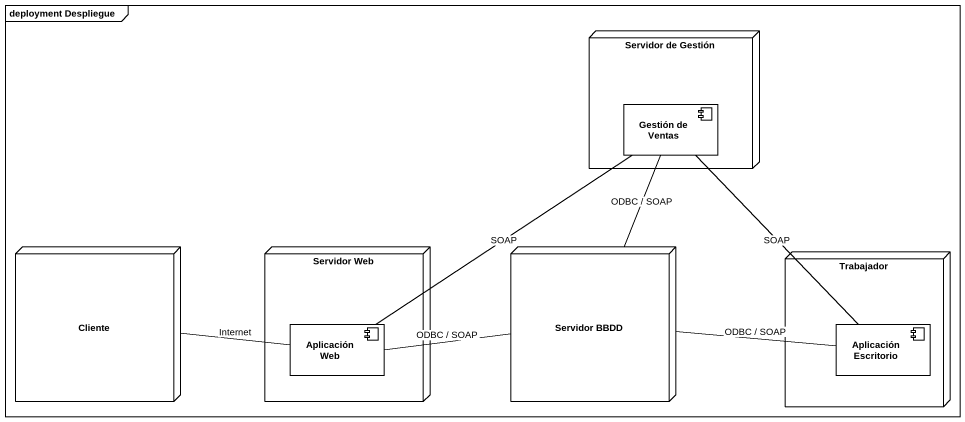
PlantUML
@startuml
mainframe deployment Despliegue
node "Servidor de Gestión" as Servidor_de_Gestión {
  component "Gestión de Ventas" as Gestión_de_Ventas
}
node Cliente
node "Servidor Web" as Servidor_Web {
  component "Aplicación Web" as Aplicación_Web
}
node "Servidor BBDD" as Servidor_BBDD
node Trabajador {
  component "Aplicación Escritorio" as Aplicación_Escritorio
}
Gestión_de_Ventas -- Servidor_BBDD : ODBC / SOAP
Cliente -right- Aplicación_Web : Internet
Aplicación_Web -up- Gestión_de_Ventas : SOAP
Aplicación_Web -right- Servidor_BBDD : ODBC / SOAP
Aplicación_Escritorio -up- Gestión_de_Ventas : SOAP
Aplicación_Escritorio -left- Servidor_BBDD : ODBC / SOAP
@enduml
